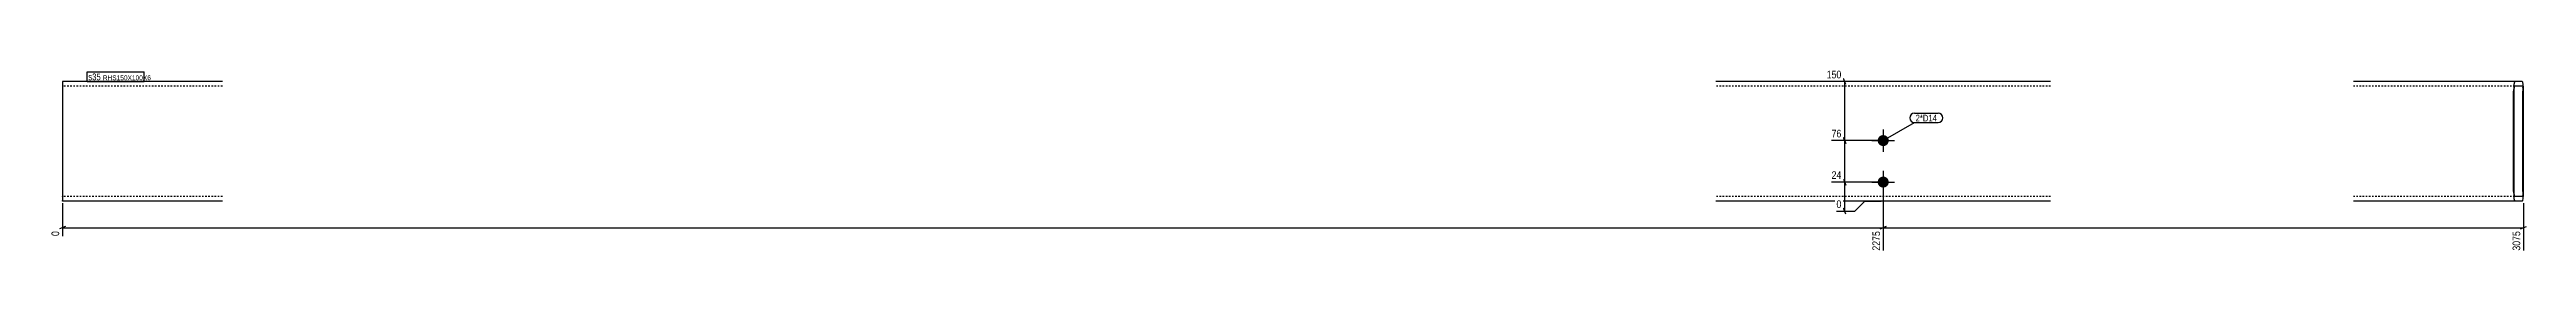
# Model space of a CAD drawing. Header units: millimetres. Extents: x 5 to 12053, y 5 to 235.
# Drawn here: x 5 to 3100, y 5 to 235 of the extents above; entities that cross this region are included whole.
import ezdxf

# ---------------------------------------------------------------- set-up
doc = ezdxf.new("R2010")
doc.units = ezdxf.units.MM
doc.linetypes.add('DXK_LINE_DOT2', pattern=[3.9198, 1.9599, -1.9599])
for name, color, linetype in [('MÅLSÆTNING', 7, 'Continuous'), ('STÅL', 7, 'Continuous'), ('TEKST', 7, 'Continuous')]:
    doc.layers.add(name, color=color, linetype=linetype)
doc.styles.add('Arial Narrow', font='ARIALN.TTF', dxfattribs={"height": 0.2})

msp = doc.modelspace()

# ---------------------------------------------------------------- hatches: boundary and pattern name
at = {"layer": 'STÅL', "linetype": 'Continuous'}
for points in [[(2296.5, 152.4, -1), (2296.5, 138.4, -1)], [(2296.5, 100.4, -1), (2296.5, 86.4, -1)]]:
    msp.add_hatch(color=3, dxfattribs=at).paths.add_polyline_path(points)

# ---------------------------------------------------------------- linework, layer by layer
at = {"layer": 'MÅLSÆTNING', "color": 7, "linetype": 'Continuous'}
for p, q in [((2294, 219.4), (2225.9, 219.4)), ((2250, 215.6), (2247, 223.1)), ((2248.5, 145.4), (2248.5, 219.4)), ((2294, 145.4), (2232, 145.4)), ((2294, 145.4), (2232, 145.4)), ((2247, 149.1), (2250, 141.6)), ((2250, 141.6), (2247, 149.1)), ((2248.5, 93.4), (2248.5, 145.4)), ((2294, 93.4), (2232, 93.4)), ((2294, 93.4), (2232, 93.4)), ((2247, 97.1), (2250, 89.6)), ((2247, 97.1), (2250, 89.6)), ((2248.5, 56.9), (2248.5, 93.4)), ((21.5, 66.9), (21.5, 25.8)), ((2261, 56.9), (2273.5, 69.4)), ((2273.5, 69.4), (2294, 69.4)), ((2296.5, 90.9), (2296.5, 7.5)), ((2296.5, 90.9), (2296.5, 7.5)), ((3096.4, 66.9), (3096.4, 7.5)), ((25.3, 37.6), (17.8, 34.6)), ((21.5, 36.1), (2296.5, 36.1)), ((2238.1, 56.9), (2261, 56.9)), ((2250, 53.1), (2247, 60.6)), ((2300.3, 37.6), (2292.8, 34.6)), ((2292.8, 34.6), (2300.3, 37.6)), ((2296.5, 36.1), (3096.4, 36.1)), ((3092.7, 34.6), (3100.2, 37.6))]:
    msp.add_line(p, q, dxfattribs=at)
at = {"layer": 'STÅL', "color": 2, "linetype": 'Continuous'}
for p, q in [((221.5, 219.4), (21.5, 219.4)), ((21.5, 219.4), (21.5, 70.3)), ((2505.5, 219.4), (2087.5, 219.4)), ((3085.6, 219.4), (2884.2, 219.4)), ((3085.1, 218.5), (3084.6, 215.9)), ((3085.6, 219.4), (3085.1, 218.5)), ((3095, 219.4), (3085.6, 219.4)), ((3095.5, 218.5), (3095, 219.4)), ((3096, 215.9), (3095.5, 218.5)), ((3084.3, 212), (3084.2, 207.4)), ((3084.2, 81.4), (3084.2, 207.4)), ((3084.6, 215.9), (3084.3, 212)), ((3084.9, 207.4), (3085, 209.7)), ((3084.9, 81.4), (3084.9, 207.4)), ((3085, 209.7), (3085.1, 211.6)), ((3085.1, 211.6), (3085.4, 212.9)), ((3085.4, 212.9), (3085.6, 213.4)), ((3095, 213.4), (3085.6, 213.4)), ((3095, 213.4), (3095.3, 212.9)), ((3095.3, 212.9), (3095.5, 211.6)), ((3095.5, 211.6), (3095.7, 209.7)), ((3095.7, 209.7), (3095.7, 207.4)), ((3095.7, 81.4), (3095.7, 207.4)), ((3096.3, 212), (3096, 215.9)), ((3096.4, 207.4), (3096.3, 212)), ((3096.4, 81.4), (3096.4, 207.4)), ((21.5, 69.4), (21.5, 70.3)), ((221.5, 69.4), (21.5, 69.4)), ((2505.5, 69.4), (2087.5, 69.4)), ((3095, 69.4), (2884.2, 69.4)), ((3084.2, 81.4), (3084.3, 76.8)), ((3084.3, 76.8), (3084.6, 72.9)), ((3084.6, 72.9), (3085.1, 70.3)), ((3085, 79.1), (3084.9, 81.4)), ((3085.1, 77.1), (3085, 79.1)), ((3085.4, 75.8), (3085.1, 77.1)), ((3085.1, 70.3), (3085.6, 69.4)), ((3085.6, 75.4), (3085.4, 75.8)), ((3095, 75.4), (3085.6, 75.4)), ((3095.3, 75.8), (3095, 75.4)), ((3095, 69.4), (3095.5, 70.3)), ((3095.5, 77.1), (3095.3, 75.8)), ((3095.7, 79.1), (3095.5, 77.1)), ((3095.5, 70.3), (3096, 72.9)), ((3095.7, 81.4), (3095.7, 79.1)), ((3096, 72.9), (3096.3, 76.8)), ((3096.3, 76.8), (3096.4, 81.4))]:
    msp.add_line(p, q, dxfattribs=at)
at = {"layer": 'STÅL', "color": 7, "linetype": 'DXK_LINE_DOT2'}
for p, q in [((221.5, 213.4), (21.5, 213.4)), ((2505.5, 213.4), (2087.5, 213.4)), ((3085.6, 213.4), (2884.2, 213.4)), ((21.5, 75.4), (21.5, 75.8)), ((221.5, 75.4), (21.5, 75.4)), ((2505.5, 75.4), (2087.5, 75.4)), ((3085.6, 75.4), (2884.2, 75.4))]:
    msp.add_line(p, q, dxfattribs=at)
at = {"layer": 'STÅL', "color": 3, "linetype": 'Continuous'}
for p, q in [((2296.5, 159.4), (2296.5, 131.4)), ((2282.5, 145.4), (2310.5, 145.4)), ((2282.5, 93.4), (2310.5, 93.4)), ((2296.5, 107.4), (2296.5, 79.4))]:
    msp.add_line(p, q, dxfattribs=at)

# ---------------------------------------------------------------- wipeouts: each hides what was drawn before it
at = {"color": 0}
msp.add_wipeout([(2363.6, 169.4), (2363.6, 178.1), (2337, 178.1), (2337, 169.4)], dxfattribs=at).dxf.layer = 'TEKST'

# ---------------------------------------------------------------- next in the draw order: wipeouts: each hides what was drawn before it
at = {"color": 0, "linetype": 'Continuous'}
for points in [[(2246.2, 221.4), (2246.2, 235.4), (2223.9, 235.4), (2223.9, 221.4)], [(2246.2, 147.4), (2246.2, 161.4), (2230, 161.4), (2230, 147.4)], [(2246.2, 95.4), (2246.2, 109.4), (2230, 109.4), (2230, 95.4)], [(2246.2, 58.9), (2246.2, 72.9), (2236.1, 72.9), (2236.1, 58.9)], [(19.5, 33.9), (5.5, 33.9), (5.5, 23.8), (19.5, 23.8)], [(2294.5, 33.9), (2280.5, 33.9), (2280.5, 5.5), (2294.5, 5.5)], [(3094.4, 33.9), (3080.4, 33.9), (3080.4, 5.5), (3094.4, 5.5)]]:
    msp.add_wipeout(points, dxfattribs=at).dxf.layer = 'MÅLSÆTNING'
at = {"color": 0}
for points in [[(69.5, 221.1), (69.5, 229.9), (54, 229.9), (54, 221.1)], [(2363.6, 169.4), (2363.6, 178.1), (2337, 178.1), (2337, 169.4)]]:
    msp.add_wipeout(points, dxfattribs=at).dxf.layer = 'TEKST'

# ---------------------------------------------------------------- next in the draw order: linework, layer by layer
at = {"layer": 'TEKST', "color": 7, "linetype": 'Continuous'}
for p, q in [((2296.5, 145.4), (2335.5, 167.9)), ((2335.5, 179.6), (2365.1, 179.6)), ((2335.5, 167.9), (2365.1, 167.9))]:
    msp.add_line(p, q, dxfattribs=at)
for centre, start, end in [((2335.5, 173.8), 90, 270), ((2365.1, 173.8), 270, 90)]:
    msp.add_arc(centre, 5.87, start, end, dxfattribs=at)

# ---------------------------------------------------------------- next in the draw order: texts
at = {"layer": 'MÅLSÆTNING', "color": 3, "linetype": 'Continuous', "style": 'Arial Narrow'}
for s, p in [('150', (2225.9, 223.4)), ('76', (2232, 149.4)), ('24', (2232, 97.4)), ('0', (2238.1, 60.9))]:
    msp.add_text(s, height=9.54, dxfattribs=at).set_placement(p)
for s, p in [('0', (17.5, 25.8)), ('2275', (2292.5, 7.5)), ('3075', (3092.4, 7.5))]:
    msp.add_text(s, height=9.54, rotation=90.0002, dxfattribs=at).set_placement(p)
at = {"layer": 'TEKST', "color": 3, "style": 'Arial Narrow'}
msp.add_text('2*D14', height=8.35, dxfattribs=at).set_placement((2337, 169.4))

# ---------------------------------------------------------------- next in the draw order: wipeouts: each hides what was drawn before it
at = {"color": 0}
msp.add_wipeout([(69.5, 221.1), (69.5, 229.9), (54, 229.9), (54, 221.1)], dxfattribs=at).dxf.layer = 'TEKST'

# ---------------------------------------------------------------- next in the draw order: linework, layer by layer
at = {"layer": 'TEKST', "color": 7, "linetype": 'Continuous'}
msp.add_line((52.5, 219.6), (52.5, 231.4), dxfattribs=at)

# ---------------------------------------------------------------- next in the draw order: wipeouts: each hides what was drawn before it
at = {"color": 0}
msp.add_wipeout([(122.3, 221.1), (122.3, 227.4), (72.1, 227.4), (72.1, 221.1)], dxfattribs=at).dxf.layer = 'TEKST'

# ---------------------------------------------------------------- next in the draw order: wipeouts: each hides what was drawn before it
msp.add_wipeout([(122.3, 221.1), (122.3, 227.4), (72.1, 227.4), (72.1, 221.1)], dxfattribs=at).dxf.layer = 'TEKST'

# ---------------------------------------------------------------- next in the draw order: linework, layer by layer
at = {"layer": 'TEKST', "color": 7, "linetype": 'Continuous'}
for p, q in [((52.5, 231.4), (123.8, 231.4)), ((52.5, 219.6), (123.8, 219.6)), ((123.8, 219.6), (123.8, 231.4))]:
    msp.add_line(p, q, dxfattribs=at)

# ---------------------------------------------------------------- next in the draw order: texts
at = {"layer": 'TEKST', "color": 3, "style": 'Arial Narrow'}
for s, height, p in [('s35', 8.35, (54, 221.1)), ('RHS150X100X6', 5.965, (72.1, 221.1))]:
    msp.add_text(s, height=height, dxfattribs=at).set_placement(p)

doc.saveas('drawing.dxf')
